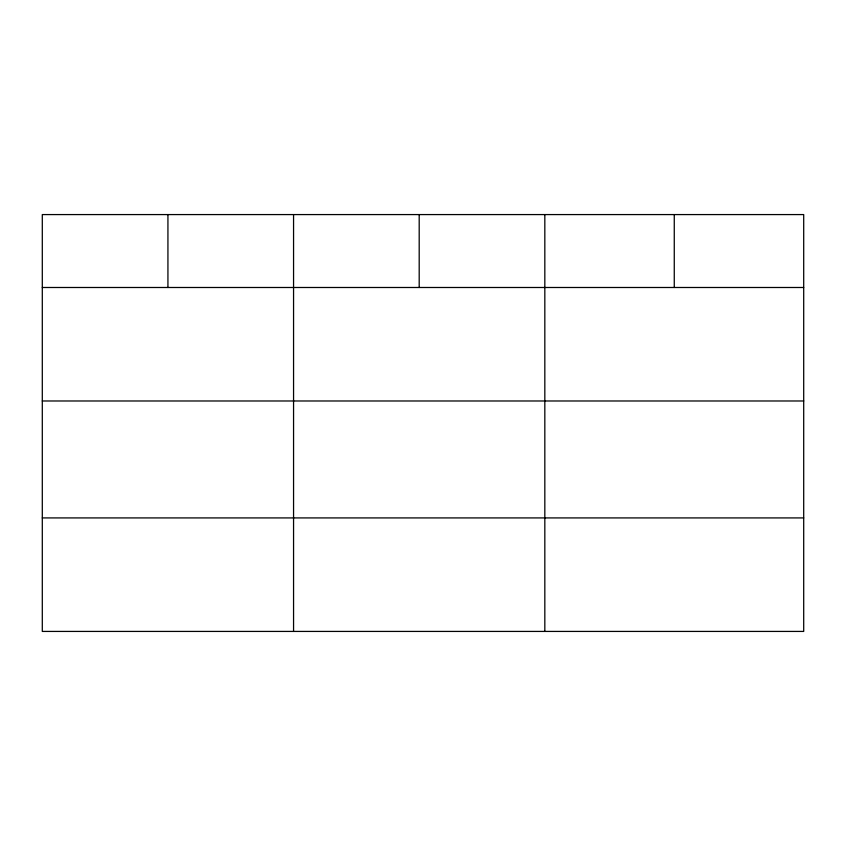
<?xml version="1.0" encoding="UTF-8"?>
<svg xmlns="http://www.w3.org/2000/svg" width="846" height="846" viewBox="0 0 846 846"><rect width="100%" height="100%" fill="white"/><g stroke="black" fill="none" stroke-linecap="round" stroke-linejoin="round"><path stroke-width="1.27" d="M803.7 400.983L803.7 214.577L42.3 214.577L42.3 631.423L803.7 631.423L803.7 400.983L42.3 400.983M42.3 287.492L803.7 287.492M42.3 517.921L803.7 517.921M674.262 214.577L674.262 287.492M544.824 214.577L544.824 631.423M419.193 214.577L419.193 287.492M293.562 214.577L293.562 631.423M167.931 214.577L167.931 287.492"/></g></svg>
